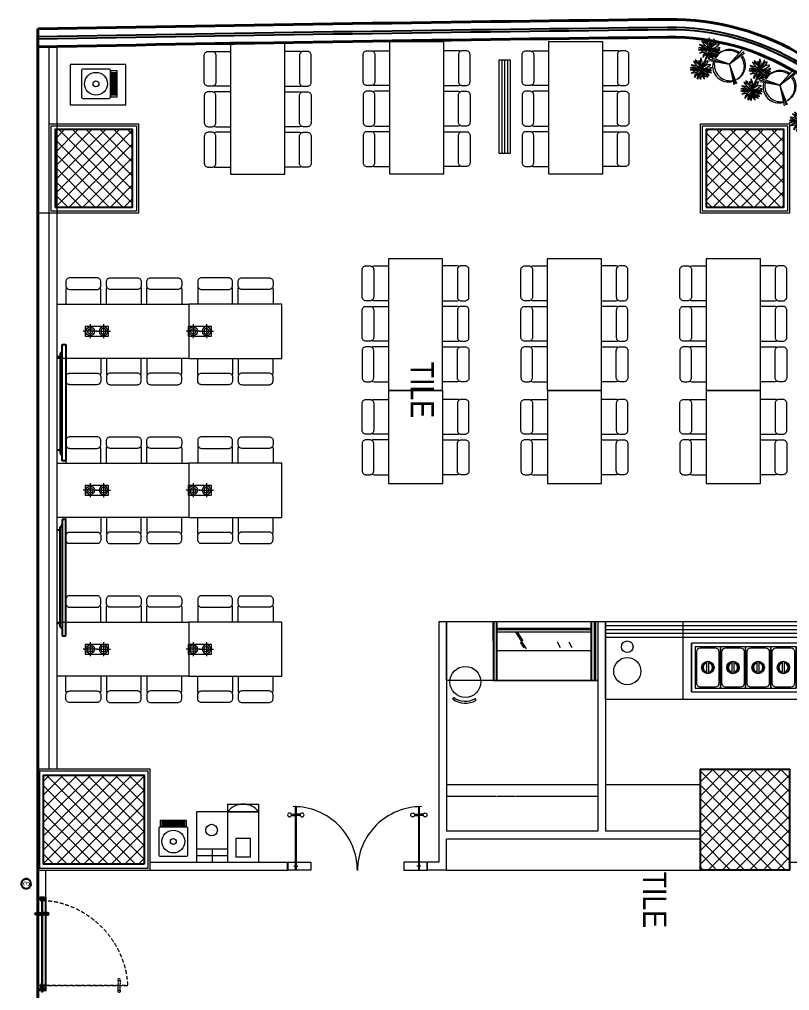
# Model space of a CAD drawing. Header units: millimetres. Extents: x 363738 to 753707, y -231656 to 1353648.
# Drawn here: x 363814 to 373750, y 1341121 to 1353648 of the extents above; entities that cross this region are included whole.
import ezdxf

# ---------------------------------------------------------------- set-up
doc = ezdxf.new("R2010")
doc.units = ezdxf.units.MM
doc.header["$LTSCALE"] = 35
doc.header["$MEASUREMENT"] = 0
doc.linetypes.add('DASHED2', pattern=[0.375, 0.25, -0.125])
doc.linetypes.add('HIDDEN', pattern=[0.375, 0.25, -0.125])
for name, color, linetype in [('2', 7, 'Continuous'), ('A-COLS', 4, 'Continuous'), ('AV', 3, 'Continuous'), ('LINE', 4, 'Continuous'), ('WIN', 1, 'Continuous')]:
    doc.layers.add(name, color=color, linetype=linetype)
for name, color, linetype, lineweight in [('A-WALL', 7, 'Continuous', 40), ('ac grill', 6, 'Continuous', 15), ('COL HATCH', 8, 'Continuous', 13), ('DIM', 221, 'Continuous', 9), ('EQUIPMENT', 142, 'Continuous', 9), ('FLOORING', 116, 'Continuous', 5), ('FURN NEW PHASE-2', 1, 'Continuous', 5), ('FURNITURE', 11, 'Continuous', 9), ('I-Case-Ovhd', 6, 'DASHED2', 15), ('I-CEIL-light', 150, 'Continuous', 0), ('I-Door', 30, 'Continuous', 15), ('I-Furn-Modl', 1, 'Continuous', 5), ('I-Misc-Patt', 181, 'Continuous', 15), ('I-Part-Gyps', 5, 'Continuous', 15), ('LIGHTS', 150, 'Continuous', 0), ('SANITARY-FIXTURE', 6, 'Continuous', 18), ('tree', 92, 'Continuous', 5), ('Z-Unas', 6, 'Continuous', 15)]:
    doc.layers.add(name, color=color, linetype=linetype, lineweight=lineweight)
doc.styles.add('Style-Arial', font='arial.ttf')
pattern_1 = [(45, (355874.95, 1326026.37), (-88.38835, 88.38835), []), (135, (355874.95, 1326026.37), (-88.38835, -88.38835), [])]

# ---------------------------------------------------------------- blocks, each defined once
blk = doc.blocks.new('TREE-24')
for p, q in [((-16.3, 54.3), (-20.4, 56.1)), ((-20.4, 56.1), (-18.4, 45)), ((-7.8, 43), (-16.3, 54.3)), ((-0.2, 43.5), (1.9, 57)), ((1.9, 57), (3, 60)), ((3, 60), (4.9, 51.4)), ((17.7, 53.1), (17.5, 57.3)), ((17.5, 57.3), (20.3, 53.1)), ((-48, 1.2), (-59.5, -4.6)), ((-58.4, 11.2), (-47.1, 8)), ((-55.4, 9.5), (-58.4, 11.2)), ((-57.9, 22.5), (-43.4, 22.8)), ((-43, 11.7), (-57.9, 22.5)), ((-51.5, 4.3), (-55.4, 9.5)), ((-46.4, -0.1), (-51.5, 4.3)), ((-47.1, 8), (-33.8, 2.8)), ((-39.8, 34.9), (-44.8, 39.5)), ((-44.8, 39.5), (-40.7, 29.2)), ((-43.4, 22.8), (-29.6, 13.4)), ((-28, 4.8), (-43, 11.7)), ((-40.7, 29.2), (-33.1, 20.6)), ((-30.8, 29.2), (-39.8, 34.9)), ((-21.8, 41.3), (-37.5, 46.4)), ((-37.5, 46.4), (-31.9, 37.6)), ((-33.8, 2.8), (-18.1, -0.6)), ((-33.1, 20.6), (-21.1, 14.2)), ((-31.9, 37.6), (-17, 26.5)), ((-18.6, 21.8), (-30.8, 29.2)), ((-29.6, 13.4), (-5.4, 1.4)), ((-8, 2.1), (-28, 4.8)), ((-12.5, 28.2), (-21.8, 41.3)), ((-21.1, 14.2), (-10.8, 8.5)), ((-5.4, 11.7), (-18.6, 21.8)), ((-18.6, -13.4), (0, 0)), ((-18.4, 45), (-10.6, 22.8)), ((-17, 26.5), (-9.2, 19.3)), ((0, 0), (-14.9, -16.9)), ((-14.2, -32.9), (0, 0)), ((0, 0), (-13.8, -2.1)), ((-10.8, 8.5), (0, 0)), ((-10.6, 22.8), (0, 0)), ((0, 0), (-8, 2.1)), ((-6, 26), (-7.8, 43)), ((-1.4, 15.9), (-6, 26)), ((0, 0), (-5, -17.4)), ((-2, 10.2), (0.3, 31.2)), ((0, 0), (-2, 10.2)), ((0.3, 31.2), (-0.2, 43.5)), ((0, 0), (1.6, 8)), ((20, 6.8), (0, 0)), ((6.7, 6.5), (0, 0)), ((0, 0), (29.2, 6.5)), ((18.2, 0.6), (0, 0)), ((0.7, -16.9), (0, 0)), ((0, 0), (10.4, -21.3)), ((9.7, -8), (0, 0)), ((31.8, -9.5), (0, 0)), ((1.6, 8), (7.6, 22.1)), ((5.3, 24), (2.8, 10.8)), ((10.1, 32.2), (4.1, 17.7)), ((4.9, 51.4), (5.8, 37.3)), ((5.8, 37.3), (5.3, 24)), ((5.7, 36.1), (13.8, 46)), ((12.4, 10.5), (6.7, 6.5)), ((7.6, 22.1), (20.7, 27.5)), ((9.2, 22.8), (21.6, 37.6)), ((18.9, 46.4), (10.1, 32.2)), ((19.6, 18.4), (12.4, 10.5)), ((13.8, 46), (17.7, 53.1)), ((16.6, 15.1), (27.9, 21.1)), ((32.4, 0.4), (18.2, 0.6)), ((20.3, 53.1), (18.9, 46.4)), ((21.6, 37.6), (18.9, 26.5)), ((23.2, 23), (19.6, 18.4)), ((26.9, 9.2), (20, 6.8)), ((20.7, 27.5), (30.8, 38.8)), ((32.7, 33.4), (23.2, 23)), ((34.7, 11.9), (26.9, 9.2)), ((27.9, 21.1), (41.9, 23.5)), ((29.2, 6.5), (39.3, 10.2)), ((30.8, 38.8), (35.4, 48.7)), ((43.7, 0.1), (32.4, 0.4)), ((35.4, 48.7), (32.7, 33.4)), ((46, 18.4), (34.7, 11.9)), ((38.9, 0.2), (53.4, -4.8)), ((39.3, 10.2), (47.4, 9.7)), ((41.9, 23.5), (54.3, 25)), ((53.6, 4.3), (43.7, 0.1)), ((54.3, 25), (46, 18.4)), ((47.4, 9.7), (56.8, 8.3)), ((59.8, 6.8), (53.6, 4.3)), ((56.8, 8.3), (59.8, 6.8)), ((-59.5, -4.6), (-36.8, -10)), ((-43, -16.4), (-55.4, -22.6)), ((-55.4, -22.6), (-49, -24.5)), ((-49, -24.5), (-34, -22.8)), ((-23.9, -3.3), (-46.4, -0.1)), ((-34.7, -8.8), (-43, -16.4)), ((-35.9, -33.4), (-39.5, -44.5)), ((-39.5, -44.5), (-31.9, -42.3)), ((-30.8, -25), (-35.9, -33.4)), ((-26.9, -4.1), (-34.7, -8.8)), ((-34, -22.8), (-18.6, -13.4)), ((-31.9, -42.3), (-24.1, -34.4)), ((-23.1, -16.2), (-30.8, -25)), ((-13.8, -2.1), (-26.9, -4.1)), ((-23.7, -32.2), (-26, -54.1)), ((-26, -54.1), (-20.9, -47.4)), ((-14.9, -16.9), (-23.7, -32.2)), ((-20.9, -47.4), (-14.2, -32.9)), ((-18.1, -0.6), (-9.8, -1.6)), ((-5, -17.4), (-6.6, -34.4)), ((-6.6, -34.4), (-3.9, -45.7)), ((-3.9, -45.7), (1.6, -60)), ((4.2, -29), (0.7, -16.9)), ((1.6, -60), (4.6, -44)), ((4.6, -44), (4.2, -29)), ((4.6, -37.1), (11.5, -46.9)), ((19.3, -14.2), (9.7, -8)), ((12.7, -31.7), (9.9, -20.8)), ((10.4, -21.3), (21.2, -30.4)), ((11.5, -46.9), (12.4, -31.7)), ((40.3, -7.3), (12.1, -3.6)), ((12.4, -31.7), (24.4, -46)), ((12.8, -10), (30.6, -16.1)), ((29, -23.8), (19.3, -14.2)), ((21.2, -30.4), (30.8, -35.6)), ((29, -43.7), (23.9, -31.9)), ((24.4, -46), (32, -49.9)), ((38.2, -35.1), (29, -23.8)), ((32, -49.9), (29, -43.7)), ((30.6, -16.1), (42.1, -20.1)), ((30.8, -35.6), (42.3, -41.5)), ((44.4, -15.9), (31.8, -9.5)), ((42.3, -41.5), (38.2, -35.1)), ((52.7, -9), (40.3, -7.3)), ((42.1, -20.1), (55.2, -22.6)), ((55.2, -22.6), (44.4, -15.9)), ((59.8, -3.1), (52.7, -9)), ((53.4, -4.8), (59.8, -3.1))]:
    blk.add_line(p, q)
blk = doc.blocks.new('TREE-20')
for p, q in [((-17.4, 77.1), (0.2, -1)), ((-11.6, 76.5), (0.2, -1.4)), ((0.2, -1), (-4.9, 76.9)), ((0.2, -1), (-67.3, -48)), ((-63.3, -53.9), (-0.2, -2.3)), ((-59.3, -58), (0.2, -1)), ((-0.2, -1.4), (67.8, -34)), ((0.7, -1), (63.3, -39)), ((70.6, -25.1), (0.7, -1))]:
    blk.add_line(p, q)
for centre, radius, start, end in [((-8.6, -0.6), 61.7, 98.3934, 219.1798), ((-2.1, -4.8), 61.4, 103.3596, 210.5357), ((-10.8, -2.3), 63.8, 346.8452, 80.3119), ((-3.5, -4.3), 61.9, 346.6212, 86.8408), ((-8, -2.2), 60.4, 233.0435, 329.4406), ((-3.3, -4.3), 61.5, 229.263, 328.8764)]:
    blk.add_arc(centre, radius, start, end)
blk = doc.blocks.new('A$C736D3402')
at = {"layer": 'FURN NEW PHASE-2', "lineweight": -2, "elevation": -3}
for points in [[(542, 1279), (542, 1329, 0.414214), (492, 1379), (142, 1379, 0.414214), (92, 1329), (92, 1279, 0.414214), (142, 1229), (492, 1229, 0.414214)], [(1064, 1279), (1064, 1329, 0.414214), (1014, 1379), (664, 1379, 0.414214), (614, 1329), (614, 1279, 0.414214), (664, 1229), (1014, 1229, 0.414214)], [(1136, 1279), (1136, 1329, -0.414214), (1186, 1379), (1536, 1379, -0.414214), (1586, 1329), (1586, 1279, -0.414214), (1536, 1229), (1186, 1229, -0.414214)], [(542, 100), (542, 50, -0.414214), (492, 0), (142, 0, -0.414214), (92, 50), (92, 100, -0.414214), (142, 150), (492, 150, -0.414214)], [(1064, 100), (1064, 50, -0.414214), (1014, 0), (664, 0, -0.414214), (614, 50), (614, 100, -0.414214), (664, 150), (1014, 150, -0.414214)], [(1136, 100), (1136, 50, 0.414214), (1186, 0), (1536, 0, 0.414214), (1586, 50), (1586, 100, 0.414214), (1536, 150), (1186, 150, 0.414214)]]:
    blk.add_lwpolyline(points, format="xyb", close=True, dxfattribs=at)
for points in [[(99, 1254, 0.131652), (92, 1229), (92, 1040)], [(542, 1040), (542, 1229, 0.131652), (535, 1254)], [(621, 1254, 0.131652), (614, 1229), (614, 1040)], [(1064, 1040), (1064, 1229, 0.131652), (1057, 1254)], [(1136, 1040), (1136, 1229, -0.131652), (1143, 1254)], [(1579, 1254, -0.131652), (1586, 1229), (1586, 1040)], [(99, 125, -0.131652), (92, 150), (92, 340)], [(542, 340), (542, 150, -0.131652), (535, 125)], [(621, 125, -0.131652), (614, 150), (614, 340)], [(1064, 340), (1064, 150, -0.131652), (1057, 125)], [(1136, 340), (1136, 150, 0.131652), (1143, 125)], [(1579, 125, 0.131652), (1586, 150), (1586, 340)]]:
    blk.add_lwpolyline(points, format="xyb", dxfattribs=at)
blk.add_lwpolyline([(0, 340), (0, 1040), (1700, 1040), (1700, 340)], close=True, dxfattribs=at)
blk = doc.blocks.new('rchair')
for p, q in [((-151, -230), (-137, -209)), ((151, -230), (137, -209))]:
    blk.add_line(p, q)
blk.add_circle((0, 0), 200)
for radius in [275, 250]:
    blk.add_arc((0, 0), radius, 236.7098, 303.2902)
blk = doc.blocks.new('WATERCOOLER')
at = {"layer": 'FURNITURE'}
for p, q in [((470, 180), (470, -180)), ((480, 180), (480, -180)), ((490, 180), (490, -180)), ((500, 180), (500, -180)), ((510, 180), (510, -180)), ((520, 180), (520, -180)), ((530, 180), (530, -180))]:
    blk.add_line(p, q, dxfattribs=at)
blk.add_lwpolyline([(25, -225), (425, -225, 0.414214), (450, -200), (450, 200, 0.414214), (425, 225), (25, 225, 0.414214), (0, 200), (0, -200, 0.414214)], format="xyb", close=True, dxfattribs=at)
blk.add_lwpolyline([(450, -200), (550, -200), (550, 200), (450, 200)], close=True, dxfattribs=at)
for radius in [175, 45]:
    blk.add_circle((225, 0), radius, dxfattribs=at)
blk = doc.blocks.new('TV')
at = {"layer": 'AV', "extrusion": (-1e-16, 6.11991e-06, 1)}
for p, q in [((760, 75, 0), (-740, 75, 0)), ((-740, 75, 0), (-740, 25, 0)), ((-740, 25, 0), (760, 25, 0)), ((-642, 0, 0), (-677, 25, 0)), ((642, 0, 0), (-642, 0, 0)), ((602, 0, 0), (602, -40, 0)), ((670, 25, 0), (642, 0, 0)), ((760, 25, 0), (760, 75, 0)), ((-602, 0, 0), (-602, -40, 0))]:
    blk.add_line(p, q, dxfattribs=at)
blk = doc.blocks.new('A$C71FE6346')
at = {"lineweight": -2, "elevation": 0}
for points in [[(564, 1329), (564, 1379, 0.414214), (514, 1429), (164, 1429, 0.414214), (114, 1379), (114, 1329, 0.414214), (164, 1279), (514, 1279, 0.414214)], [(636, 1329), (636, 1379, -0.414214), (686, 1429), (1036, 1429, -0.414214), (1086, 1379), (1086, 1329, -0.414214), (1036, 1279), (686, 1279, -0.414214)], [(564, 150), (564, 100, -0.414214), (514, 50), (164, 50, -0.414214), (114, 100), (114, 150, -0.414214), (164, 200), (514, 200, -0.414214)], [(636, 150), (636, 100, 0.414214), (686, 50), (1036, 50, 0.414214), (1086, 100), (1086, 150, 0.414214), (1036, 200), (686, 200, 0.414214)]]:
    blk.add_lwpolyline(points, format="xyb", close=True, dxfattribs=at)
for points in [[(121, 1304, 0.131652), (114, 1279), (114, 1090)], [(564, 1090), (564, 1279, 0.131652), (557, 1304)], [(636, 1090), (636, 1279, -0.131652), (643, 1304)], [(1079, 1304, -0.131652), (1086, 1279), (1086, 1090)], [(121, 175, -0.131652), (114, 200), (114, 390)], [(564, 390), (564, 200, -0.131652), (557, 175)], [(636, 390), (636, 200, 0.131652), (643, 175)], [(1079, 175, 0.131652), (1086, 200), (1086, 390)]]:
    blk.add_lwpolyline(points, format="xyb", dxfattribs=at)
blk.add_lwpolyline([(1200, 390), (1200, 1090), (0, 1090), (0, 390)], close=True, dxfattribs=at)
blk = doc.blocks.new('A$C67B60F1D')
at = {"layer": 'EQUIPMENT'}
for p, q in [((0, 3712, 19), (0, -400, -5)), ((1000, 3712, 31), (0, 3712, -5)), ((50, 3712, 19), (50, -400, -5)), ((100, 3712, 19), (100, -400, -5)), ((150, 3712, 19), (150, -400, -5)), ((200, 3712, 19), (200, -400, -5)), ((1000, 3712, 31), (1000, -400, 31)), ((1000, 3112, 31), (0, 3112, 31)), ((320, 3004, 31), (320, 2679, 31)), ((850, 3004, 31), (320, 3004, 31)), ((335, 2939, 31), (335, 2744, 31)), ((785, 2989, 31), (385, 2989, 31)), ((835, 2744, 31), (835, 2939, 31)), ((850, 2679, 31), (850, 3004, 31)), ((659, 2854, 31), (511, 2854, 31)), ((659, 2854, 31), (511, 2854, 31)), ((659, 2829, 31), (511, 2829, 31)), ((850, 2679, 31), (320, 2679, 31)), ((320, 2679, 31), (850, 2679, 31)), ((385, 2694, 31), (785, 2694, 31)), ((320, 2579, 31), (320, 2254, 31)), ((850, 2579, 31), (320, 2579, 31)), ((335, 2514, 31), (335, 2319, 31)), ((785, 2564, 31), (385, 2564, 31)), ((835, 2319, 31), (835, 2514, 31)), ((850, 2254, 31), (850, 2579, 31)), ((659, 2429, 31), (511, 2429, 31)), ((659, 2429, 31), (511, 2429, 31)), ((659, 2404, 31), (511, 2404, 31)), ((385, 2269, 31), (785, 2269, 31)), ((850, 2254, 31), (320, 2254, 31)), ((320, 2254, 31), (850, 2254, 31)), ((322, 2058, 31), (322, 1733, 31)), ((852, 2058, 31), (322, 2058, 31)), ((322, 2058, 31), (322, 2058, 31)), ((322, 2058, 31), (852, 2058, 31)), ((787, 2043, 31), (387, 2043, 31)), ((852, 1733, 31), (852, 2058, 31)), ((852, 2058, 31), (852, 2058, 31)), ((337, 1993, 31), (337, 1798, 31)), ((661, 1908, 31), (513, 1908, 31)), ((661, 1883, 31), (513, 1883, 31)), ((837, 1798, 31), (837, 1993, 31)), ((322, 1733, 31), (322, 1408, 31)), ((852, 1733, 31), (322, 1733, 31)), ((322, 1733, 31), (852, 1733, 31)), ((337, 1668, 31), (337, 1473, 31)), ((387, 1748, 31), (787, 1748, 31)), ((787, 1718, 31), (387, 1718, 31)), ((837, 1473, 31), (837, 1668, 31)), ((852, 1408, 31), (852, 1733, 31)), ((661, 1583, 31), (513, 1583, 31)), ((661, 1583, 31), (513, 1583, 31)), ((661, 1558, 31), (513, 1558, 31)), ((322, 1408, 31), (322, 1083, 31)), ((852, 1408, 31), (322, 1408, 31)), ((322, 1408, 31), (852, 1408, 31)), ((387, 1423, 31), (787, 1423, 31)), ((787, 1393, 31), (387, 1393, 31)), ((852, 1083, 31), (852, 1408, 31)), ((337, 1343, 31), (337, 1148, 31)), ((661, 1258, 31), (513, 1258, 31)), ((837, 1148, 31), (837, 1343, 31)), ((661, 1233, 31), (513, 1233, 31)), ((322, 1083, 31), (852, 1083, 31)), ((322, 1083, 31), (322, 758, 31)), ((852, 1083, 31), (322, 1083, 31)), ((337, 1018, 31), (337, 823, 31)), ((387, 1098, 31), (787, 1098, 31)), ((787, 1068, 31), (387, 1068, 31)), ((837, 823, 31), (837, 1018, 31)), ((852, 758, 31), (852, 1083, 31)), ((661, 933, 31), (513, 933, 31)), ((661, 908, 31), (513, 908, 31)), ((322, 758, 31), (852, 758, 31)), ((387, 773, 31), (787, 773, 31)), ((1000, 600, 31), (0, 600, 31)), ((1000, -400, 31), (0, -400, -5))]:
    blk.add_line(p, q, dxfattribs=at)
at = {"layer": 'EQUIPMENT', "color": 150, "linetype": 'Continuous'}
for p, q in [((270, 3054, 31), (270, 2629, 31)), ((900, 3054, 31), (270, 3054, 31)), ((900, 2204, 31), (900, 3054, 31)), ((850, 3004, 31), (320, 3004, 31)), ((320, 3004, 31), (320, 2679, 31)), ((850, 2679, 31), (850, 3004, 31)), ((320, 2679, 31), (850, 2679, 31)), ((270, 2629, 31), (900, 2629, 31)), ((900, 2629, 31), (270, 2629, 31)), ((270, 2629, 31), (270, 2204, 31)), ((850, 2579, 31), (320, 2579, 31)), ((320, 2579, 31), (320, 2254, 31)), ((850, 2254, 31), (850, 2579, 31)), ((270, 2204, 31), (900, 2204, 31)), ((320, 2254, 31), (850, 2254, 31)), ((902, 2117, 31), (272, 2117, 31)), ((272, 2117, 31), (272, 708, 31)), ((902, 708, 31), (902, 2117, 31)), ((902, 708, 31), (272, 708, 31)), ((272, 708, 31), (902, 708, 31))]:
    blk.add_line(p, q, dxfattribs=at)
at = {"layer": 'EQUIPMENT'}
for centre in [(585, 2841, 31), (585, 2841, 31), (585, 2416, 31), (585, 2416, 31), (587, 1895, 31), (587, 1570, 31), (587, 1570, 31), (587, 1245, 31), (587, 920, 31)]:
    blk.add_circle(centre, 80, dxfattribs=at)
at = {"layer": 'EQUIPMENT', "color": 150, "linetype": 'Continuous'}
for centre, radius in [((634, -119, 30), 175), ((320, -119, 30), 75)]:
    blk.add_circle(centre, radius, dxfattribs=at)
at = {"layer": 'EQUIPMENT'}
for centre, radius, start, end in [((385, 2939, 31), 50, 90, 180), ((585, 2841, 31), 70, 10.2866, 169.7134), ((585, 2841, 31), 70, 10.2866, 169.7134), ((585, 2841, 31), 60, 12.0247, 167.9753), ((585, 2841, 31), 60, 12.0247, 167.9753), ((785, 2939, 31), 50, 0, 90), ((585, 2841, 31), 70, 190.2866, 349.7134), ((585, 2841, 31), 60, 192.0247, 347.9753), ((585, 2841, 31), 75, 350.4059, 9.5941), ((385, 2744, 31), 50, 180, 270), ((785, 2744, 31), 50, 270, 0), ((385, 2514, 31), 50, 90, 180), ((785, 2514, 31), 50, 0, 90), ((585, 2416, 31), 70, 10.2866, 169.7134), ((585, 2416, 31), 70, 10.2866, 169.7134), ((585, 2416, 31), 70, 190.2866, 349.7134), ((585, 2416, 31), 60, 12.0247, 167.9753), ((585, 2416, 31), 60, 12.0247, 167.9753), ((585, 2416, 31), 60, 192.0247, 347.9753), ((585, 2416, 31), 75, 350.4059, 9.5941), ((385, 2319, 31), 50, 180, 270), ((785, 2319, 31), 50, 270, 0), ((387, 1993, 31), 50, 90, 180), ((787, 1993, 31), 50, 0, 90), ((587, 1895, 31), 70, 10.2866, 169.7134), ((587, 1895, 31), 70, 190.2866, 349.7134), ((587, 1895, 31), 60, 12.0247, 167.9753), ((587, 1895, 31), 60, 192.0247, 347.9753), ((587, 1895, 31), 75, 350.4059, 9.5941), ((387, 1798, 31), 50, 180, 270), ((787, 1798, 31), 50, 270, 0), ((387, 1668, 31), 50, 90, 180), ((587, 1570, 31), 70, 10.2866, 169.7134), ((587, 1570, 31), 70, 10.2866, 169.7134), ((587, 1570, 31), 60, 12.0247, 167.9753), ((587, 1570, 31), 60, 12.0247, 167.9753), ((787, 1668, 31), 50, 0, 90), ((587, 1570, 31), 75, 170.4059, 189.5941), ((587, 1570, 31), 70, 190.2866, 349.7134), ((587, 1570, 31), 60, 192.0247, 347.9753), ((587, 1570, 31), 75, 350.4059, 9.5941), ((387, 1473, 31), 50, 180, 270), ((387, 1343, 31), 50, 90, 180), ((787, 1473, 31), 50, 270, 0), ((787, 1343, 31), 50, 0, 90), ((587, 1245, 31), 75, 170.4059, 189.5941), ((587, 1245, 31), 70, 10.2866, 169.7134), ((587, 1245, 31), 60, 12.0247, 167.9753), ((587, 1245, 31), 75, 350.4059, 9.5941), ((387, 1148, 31), 50, 180, 270), ((587, 1245, 31), 70, 190.2866, 349.7134), ((587, 1245, 31), 60, 192.0247, 347.9753), ((787, 1148, 31), 50, 270, 0), ((387, 1018, 31), 50, 90, 180), ((787, 1018, 31), 50, 0, 90), ((587, 920, 31), 75, 170.4059, 189.5941), ((587, 920, 31), 70, 10.2866, 169.7134), ((587, 920, 31), 70, 190.2866, 349.7134), ((587, 920, 31), 60, 12.0247, 167.9753), ((587, 920, 31), 60, 192.0247, 347.9753), ((587, 920, 31), 75, 350.4059, 9.5941), ((387, 823, 31), 50, 180, 270), ((787, 823, 31), 50, 270, 0)]:
    blk.add_arc(centre, radius, start, end, dxfattribs=at)
blk = doc.blocks.new('D-14')
at = {"extrusion": (1.86597e-05, 0.000764851, 1)}
for p, q in [((24733, 52125, -2), (24733, 52943, -2)), ((24745, 52943, -2), (24745, 52125, -2)), ((24633, 52225, -2), (24933, 52225, -2)), ((24633, 52125, -2), (24633, 52225, -2)), ((24933, 52125, -2), (24633, 52125, -2)), ((24714, 52175, -2), (24765, 52175, -2)), ((24745, 52125, -2), (24733, 52125, -2)), ((24739, 52150, -2), (24739, 52201, -2)), ((24933, 52225, -2), (24933, 52125, -2))]:
    blk.add_line(p, q, dxfattribs=at)
for p, q in [((24745, 52943, -2), (24733, 52943, -2)), ((26321, 52943, -2), (26333, 52943, -2))]:
    blk.add_line(p, q)
at = {"extrusion": (-1.86597e-05, 0.000764851, 1)}
for p, q in [((26321, 52943, -2), (26321, 52125, -2)), ((26333, 52125, -2), (26333, 52943, -2)), ((26134, 52225, -2), (26134, 52125, -2)), ((26433, 52225, -2), (26134, 52225, -2)), ((26134, 52125, -2), (26433, 52125, -2)), ((26353, 52175, -2), (26302, 52175, -2)), ((26321, 52125, -2), (26333, 52125, -2)), ((26327, 52150, -2), (26327, 52201, -2)), ((26433, 52125, -2), (26433, 52225, -2))]:
    blk.add_line(p, q, dxfattribs=at)
at = {"ltscale": 50, "extrusion": (1.86597e-05, 0.000764851, 1)}
for p, q in [((24682, 52846, -2), (24733, 52846, -2)), ((24682, 52827, -2), (24733, 52827, -2)), ((24797, 52846, -2), (24745, 52846, -2)), ((24797, 52827, -2), (24745, 52827, -2)), ((24633, 52159, -2), (24633, 52135, -2))]:
    blk.add_line(p, q, dxfattribs=at)
at = {"ltscale": 50, "extrusion": (-1.86597e-05, 0.000764851, 1)}
for p, q in [((26270, 52846, -2), (26321, 52846, -2)), ((26270, 52827, -2), (26321, 52827, -2)), ((26385, 52846, -2), (26333, 52846, -2)), ((26385, 52827, -2), (26333, 52827, -2)), ((26433, 52159, -2), (26433, 52135, -2))]:
    blk.add_line(p, q, dxfattribs=at)
for centre, start, end in [((24710, 52120, -2), 0, 90.3775), ((26357, 52120, -2), 89.6225, 180)]:
    blk.add_arc(centre, 823, start, end)
at = {"ltscale": 50, "extrusion": (-1.86597e-05, -0.000764851, -1)}
for centre in [(24658, 52836, -2), (24820, 52836, -2)]:
    blk.add_ellipse(centre, major_axis=(25, 0, 0), ratio=1, start_param=-1.570793, end_param=4.712392, dxfattribs=at)
at = {"ltscale": 50, "extrusion": (-1.86597e-05, 0.000764851, 1)}
for centre in [(26246, 52836, -2), (26408, 52836, -2)]:
    blk.add_ellipse(centre, major_axis=(-25, 0, 0), ratio=1, start_param=-1.570793, end_param=4.712392, dxfattribs=at)
blk = doc.blocks.new('DFSDFB')
at = {"color": 3, "elevation": -240}
for points in [[(-372040, -46680), (-372040, -46733)], [(-372020, -46680), (-372020, -46733)]]:
    blk.add_lwpolyline(points, dxfattribs=at)
at = {"color": 3}
blk.add_circle((-372030, -46673, -240), 12.5, dxfattribs=at)
blk = doc.blocks.new('FGBFGB')
at = {"layer": 'DIM'}
blk.add_hatch(color=256, dxfattribs=at).paths.add_polyline_path([(-372035, -46743), (-372025, -46743), (-372025, -46733), (-372035, -46733)])
at = {"color": 3, "elevation": -240}
for points in [[(-372035, -46733), (-372035, -46743)], [(-372025, -46733), (-372025, -46743)]]:
    blk.add_lwpolyline(points, dxfattribs=at)
at = {"layer": 'LINE', "color": 4}
blk.add_blockref('DFSDFB', (0, 0), dxfattribs=at)
at = {"layer": 'LINE', "color": 4, "xscale": -1, "rotation": 180}
blk.add_blockref('DFSDFB', (0, -93476), dxfattribs=at)
blk = doc.blocks.new('A$C13574F4D')
at = {"layer": '2', "color": 6, "linetype": 'Continuous'}
for p, q in [((2, 5), (0, 5)), ((0, 5), (0, 0)), ((1, 1), (1, 4)), ((1, 4), (2, 3)), ((22, 1), (1, 1)), ((3, 6), (2, 5)), ((2, 3), (4, 6)), ((3, 7), (3, 7)), ((3, 7), (3, 6)), ((4, 7), (4, 8)), ((4, 7), (4, 7)), ((22, 1), (44, 1)), ((41, 7), (41, 8)), ((41, 7), (41, 7)), ((43, 3), (41, 6)), ((42, 7), (42, 7)), ((42, 7), (42, 6)), ((42, 6), (43, 5)), ((43, 5), (45, 5)), ((44, 4), (43, 3)), ((44, 1), (44, 4)), ((45, 5), (45, 0)), ((0, 0), (45, 0))]:
    blk.add_line(p, q, dxfattribs=at)
for centre, radius, start, end in [((3, 7), 0.5, 29.9989, 210.0003), ((3, 6), 1, 315.001, 29.9996), ((42, 7), 0.5, 330.0011, 149.9997), ((42, 6), 1, 149.9997, 225)]:
    blk.add_arc(centre, radius, start, end, dxfattribs=at)
blk = doc.blocks.new('dhshfh')
at = {"color": 7, "linetype": 'Continuous'}
for p, q in [((0, -6, 0), (2, -5, 0)), ((0, -6, 0), (2, -7, 0)), ((41, -5, 0), (2, -5, 0)), ((41, -7, 0), (2, -7, 0)), ((5, -7, 0), (4, -5, 0)), ((6, -7, 0), (5, -5, 0)), ((6, -7, 0), (5, -5, 0)), ((7, -7, 0), (6, -5, 0)), ((8, -7, 0), (7, -5, 0)), ((9, -7, 0), (8, -5, 0)), ((10, -7, 0), (9, -5, 0)), ((11, -7, 0), (10, -5, 0)), ((12, -7, 0), (11, -5, 0)), ((13, -7, 0), (12, -5, 0)), ((14, -7, 0), (13, -5, 0)), ((15, -7, 0), (14, -5, 0)), ((16, -7, 0), (15, -5, 0)), ((17, -7, 0), (16, -5, 0)), ((17, -7, 0), (16, -5, 0)), ((18, -7, 0), (17, -5, 0)), ((19, -7, 0), (18, -5, 0)), ((20, -7, 0), (19, -5, 0)), ((21, -7, 0), (20, -5, 0)), ((22, -7, 0), (21, -5, 0)), ((23, -7, 0), (22, -5, 0)), ((24, -7, 0), (23, -5, 0)), ((25, -7, 0), (24, -5, 0)), ((26, -7, 0), (25, -5, 0)), ((27, -7, 0), (26, -5, 0)), ((28, -7, 0), (27, -5, 0)), ((29, -7, 0), (28, -5, 0)), ((30, -7, 0), (29, -5, 0)), ((31, -7, 0), (30, -5, 0)), ((32, -7, 0), (31, -5, 0)), ((33, -7, 0), (32, -5, 0)), ((34, -7, 0), (33, -5, 0)), ((35, -7, 0), (34, -5, 0)), ((36, -7, 0), (35, -5, 0)), ((37, -7, 0), (36, -5, 0)), ((38, -7, 0), (37, -5, 0)), ((39, -7, 0), (38, -5, 0)), ((40, -7, 0), (39, -5, 0)), ((41, -5, 0), (41, -3, 0)), ((42, -3, 0), (41, -3, 0)), ((41, -9, 0), (41, -7, 0)), ((42, -9, 0), (41, -9, 0)), ((43, -8, 0), (43, -4, 0))]:
    blk.add_line(p, q, dxfattribs=at)
for centre, start, end in [((42, -4, 0), 0, 90), ((42, -8, 0), 270, 0)]:
    blk.add_arc(centre, 1, start, end, dxfattribs=at)
blk = doc.blocks.new('A$C4B1B412E')
at = {"layer": 'LINE'}
h = blk.add_hatch(dxfattribs=at)
h.set_pattern_fill('ANSI31', color=25, scale=0.2, angle=-90, style=0)
h.set_pattern_definition([(225, (19616.511, 13176.13184), (-0.449012806, 0.449012806), [])])
h.paths.add_polyline_path([(-437, 327), (-437, 342), (-437, 347), (-449, 347), (-449, 327)])
h = blk.add_hatch(dxfattribs=at)
h.set_pattern_fill('ANSI31', color=25, scale=0.2, angle=-90, style=0)
h.set_pattern_definition([(135, (19616.511, -13530.6771), (-0.449012806, -0.449012806), [])])
h.paths.add_polyline_path([(-437, -681), (-437, -697), (-437, -702), (-449, -702), (-449, -681)])
at = {"color": 8, "linetype": 'HIDDEN', "ltscale": 5}
for p, q in [((-1409, 296, 0), (-424, 296, 0)), ((-424, 286, 0), (-1409, 286, 0)), ((-424, 299, 0), (-471, 299, 0)), ((-471, 299, 0), (-471, 296, 0)), ((-471, 296, 0), (-424, 296, 0)), ((-471, 283, 0), (-471, 286, 0)), ((-471, 286, 0), (-424, 286, 0)), ((-424, 283, 0), (-471, 283, 0)), ((-424, 299, 0), (-424, 283, 0))]:
    blk.add_line(p, q, dxfattribs=at)
at = {"color": 8, "linetype": 'HIDDEN'}
for p, q in [((-1319, 296, 0), (-1319, 286, 0)), ((-1309, 296, 0), (-1309, 286, 0))]:
    blk.add_line(p, q, dxfattribs=at)
at = {"color": 5, "ltscale": 5}
for p, q in [((-452, 311, 0), (-452, 263, 0)), ((-452, 311, 0), (-437, 311, 0)), ((-452, 263, 0), (-449, 263, 0)), ((-449, -671, 0), (-449, 311, 0)), ((-449, 263, 0), (-449, 311, 0)), ((-440, 311, 0), (-440, -671, 0)), ((-440, 263, 0), (-440, 311, 0)), ((-437, 263, 0), (-440, 263, 0)), ((-437, 311, 0), (-437, 263, 0))]:
    blk.add_line(p, q, dxfattribs=at)
at = {"color": 8, "linetype": 'HIDDEN', "elevation": 0}
for points in [[(-1324, 348), (-1324, 296)], [(-1304, 348), (-1304, 296)], [(-1324, 233), (-1324, 286)], [(-1304, 233), (-1304, 286)]]:
    blk.add_lwpolyline(points, dxfattribs=at)
at = {"color": 8, "linetype": 'HIDDEN', "ltscale": 5, "elevation": 0}
blk.add_lwpolyline([(-1409, 296), (-1409, 286)], dxfattribs=at)
at = {"color": 5, "ltscale": 5, "elevation": 0}
blk.add_lwpolyline([(-449, -671), (-440, -671)], dxfattribs=at)
at = {"color": 8, "linetype": 'HIDDEN'}
for centre in [(-1314, 356, 0), (-1314, 225, 0)]:
    blk.add_circle(centre, 12.5, dxfattribs=at)
at = {"color": 252, "linetype": 'HIDDEN', "ltscale": 5, "extrusion": (-3.33482e-11, -6.26733e-09, -1)}
blk.add_ellipse((-510, 227, 0), major_axis=(-668, 668, 0), ratio=0.900623, start_param=3.910619, end_param=5.509863, dxfattribs=at)
at = {"color": 5, "ltscale": 5, "extrusion": (-3.33482e-11, -6.26733e-09, -1)}
blk.add_ellipse((-444, 290, 0), major_axis=(2.8, 2.8, 0), ratio=1, start_param=3.141593, end_param=9.424778, dxfattribs=at)
at = {"color": 8, "linetype": 'HIDDEN', "ltscale": 5, "extrusion": (-6.26733e-09, 3.33482e-11, -1)}
blk.add_ellipse((-444, 290, 0), major_axis=(2.8, -2.8, 0), ratio=1, start_param=3.141593, end_param=9.424778, dxfattribs=at)
at = {"layer": '2', "color": 6, "linetype": 'Continuous'}
for p, q in [((-467, 348, 0), (-454, 348, 0)), ((-467, 330, 0), (-467, 348, 0)), ((-465, 330, 0), (-467, 330, 0)), ((-465, 329, 0), (-467, 329, 0)), ((-467, 329, 0), (-467, 326, 0)), ((-466, 332, 0), (-466, 346, 0)), ((-463, 329, 0), (-466, 332, 0)), ((-465, 347, 0), (-461, 347, 0)), ((-464, 328, 0), (-465, 330, 0)), ((-464, 329, 0), (-465, 329, 0)), ((-460, 347, 0), (-457, 347, 0)), ((-457, 345, 0), (-457, 346, 0)), ((-455, 327, 0), (-457, 345, 0)), ((-455, 342, 0), (-454, 328, 0)), ((-454, 348, 0), (-454, 345, 0)), ((-454, 345, 0), (-453, 345, 0)), ((-453, 343, 0), (-454, 343, 0)), ((-451, 329, 0), (-454, 329, 0)), ((-453, 345, 0), (-452, 343, 0)), ((-451, 328, 0), (-451, 329, 0)), ((-437, 343, 0), (-436, 345, 0)), ((-436, 345, 0), (-435, 345, 0)), ((-434, 343, 0), (-436, 343, 0)), ((-435, 345, 0), (-435, 348, 0)), ((-435, 348, 0), (-422, 348, 0)), ((-433, 344, 0), (-433, 345, 0)), ((-432, 346, 0), (-424, 346, 0)), ((-423, 345, 0), (-423, 327, 0)), ((-422, 348, 0), (-422, 322, 0)), ((-467, 325, 0), (-467, 326, 0)), ((-467, 322, 0), (-467, 325, 0)), ((-465, 322, 0), (-467, 322, 0)), ((-465, 327, 0), (-464, 328, 0)), ((-465, 324, 0), (-464, 323, 0)), ((-464, 322, 0), (-465, 322, 0)), ((-464, 327, 0), (-464, 328, 0)), ((-452, 326, 0), (-464, 326, 0)), ((-452, 325, 0), (-464, 325, 0)), ((-463, 327, 0), (-462, 328, 0)), ((-453, 326, 0), (-455, 326, 0)), ((-454, 328, 0), (-452, 328, 0)), ((-454, 328, 0), (-453, 328, 0)), ((-454, 323, 0), (-452, 323, 0)), ((-451, 322, 0), (-454, 322, 0)), ((-452, 328, 0), (-452, 326, 0)), ((-452, 323, 0), (-452, 325, 0)), ((-451, 326, 0), (-451, 328, 0)), ((-445, 326, 0), (-451, 326, 0)), ((-451, 325, 0), (-451, 322, 0)), ((-438, 325, 0), (-451, 325, 0)), ((-444, 326, 0), (-445, 326, 0)), ((-444, 326, 0), (-444, 326, 0)), ((-424, 326, 0), (-444, 326, 0)), ((-438, 322, 0), (-438, 325, 0)), ((-435, 322, 0), (-438, 322, 0)), ((-425, 325, 0), (-437, 325, 0)), ((-437, 325, 0), (-437, 323, 0)), ((-437, 323, 0), (-435, 323, 0)), ((-425, 323, 0), (-424, 324, 0)), ((-424, 322, 0), (-425, 322, 0)), ((-423, 322, 0), (-424, 322, 0)), ((-422, 322, 0), (-423, 322, 0)), ((-465, -676, 0), (-467, -676, 0)), ((-467, -676, 0), (-467, -679, 0)), ((-467, -679, 0), (-467, -681, 0)), ((-467, -684, 0), (-467, -681, 0)), ((-465, -684, 0), (-467, -684, 0)), ((-465, -684, 0), (-467, -684, 0)), ((-467, -684, 0), (-467, -702, 0)), ((-467, -702, 0), (-454, -702, 0)), ((-463, -683, 0), (-466, -686, 0)), ((-466, -687, 0), (-466, -700, 0)), ((-464, -677, 0), (-465, -676, 0)), ((-465, -679, 0), (-464, -678, 0)), ((-465, -681, 0), (-464, -682, 0)), ((-464, -683, 0), (-465, -684, 0)), ((-464, -683, 0), (-465, -684, 0)), ((-465, -701, 0), (-461, -701, 0)), ((-452, -679, 0), (-464, -679, 0)), ((-452, -681, 0), (-464, -681, 0)), ((-464, -682, 0), (-464, -683, 0)), ((-463, -681, 0), (-462, -683, 0)), ((-460, -701, 0), (-457, -701, 0)), ((-455, -681, 0), (-457, -699, 0)), ((-457, -699, 0), (-457, -700, 0)), ((-453, -681, 0), (-455, -681, 0)), ((-455, -697, 0), (-454, -682, 0)), ((-451, -676, 0), (-454, -676, 0)), ((-454, -677, 0), (-452, -678, 0)), ((-454, -683, 0), (-452, -682, 0)), ((-454, -682, 0), (-453, -682, 0)), ((-451, -684, 0), (-454, -684, 0)), ((-453, -697, 0), (-454, -698, 0)), ((-454, -702, 0), (-454, -700, 0)), ((-454, -700, 0), (-453, -700, 0)), ((-453, -700, 0), (-452, -698, 0)), ((-452, -678, 0), (-452, -679, 0)), ((-452, -682, 0), (-452, -681, 0)), ((-451, -679, 0), (-451, -676, 0)), ((-438, -679, 0), (-451, -679, 0)), ((-445, -681, 0), (-451, -681, 0)), ((-451, -681, 0), (-451, -682, 0)), ((-451, -683, 0), (-451, -684, 0)), ((-444, -680, 0), (-445, -681, 0)), ((-444, -681, 0), (-444, -680, 0)), ((-424, -681, 0), (-444, -681, 0)), ((-435, -676, 0), (-438, -676, 0)), ((-438, -676, 0), (-438, -679, 0)), ((-437, -678, 0), (-435, -677, 0)), ((-437, -679, 0), (-437, -678, 0)), ((-425, -679, 0), (-437, -679, 0)), ((-437, -698, 0), (-436, -700, 0)), ((-434, -698, 0), (-436, -697, 0)), ((-436, -700, 0), (-435, -700, 0)), ((-435, -700, 0), (-435, -702, 0)), ((-435, -702, 0), (-422, -702, 0)), ((-433, -699, 0), (-433, -700, 0)), ((-432, -701, 0), (-424, -701, 0)), ((-424, -676, 0), (-425, -677, 0)), ((-425, -678, 0), (-424, -679, 0)), ((-423, -676, 0), (-424, -676, 0)), ((-422, -676, 0), (-423, -676, 0)), ((-423, -700, 0), (-423, -682, 0)), ((-422, -702, 0), (-422, -676, 0))]:
    blk.add_line(p, q, dxfattribs=at)
for centre, radius, start, end in [((-465, 346, 0), 0.8, 90, 180), ((-465, 332, 0), 0.8, 180, 225), ((-461, 347, 0), 0.3, 180, 0), ((-457, 346, 0), 0.8, 3.8105, 90), ((-454, 342, 0), 0.8, 75, 183.8141), ((-454, 329, 0), 0.65, 90, 251.0755), ((-452, 343, 0), 0.5, 254.9999, 30.0001), ((-436, 343, 0), 0.5, 149.9999, 285), ((-434, 344, 0), 0.8, 285, 0), ((-432, 345, 0), 0.8, 90, 179.9999), ((-424, 345, 0), 0.8, 0.0001, 90), ((-464, 327, 0), 0.4, 150, 270), ((-464, 324, 0), 0.4, 90, 210), ((-465, 328, 0), 0.801, 329.9994, 45.0005), ((-464, 327, 0), 0.6, 150, 330.0002), ((-465, 323, 0), 0.801, 314.9995, 30.0006), ((-463, 328, 0), 0.5, 330, 45), ((-455, 327, 0), 0.5, 183.8144, 270), ((-454, 322, 0), 0.65, 108.9245, 270), ((-453, 327, 0), 0.6, 270.0001, 90), ((-451, 328, 0), 0.3, 270, 90), ((-435, 322, 0), 0.65, 270, 71.0754), ((-425, 324, 0), 0.4, 330.0001, 90), ((-424, 323, 0), 0.8, 150, 225.0002), ((-424, 327, 0), 0.8, 270, 0), ((-465, -687, 0), 0.8, 135, 180), ((-465, -700, 0), 0.8, 180, 270), ((-464, -679, 0), 0.4, 150, 270), ((-464, -681, 0), 0.4, 90, 210), ((-465, -678, 0), 0.801, 329.9994, 45.0005), ((-464, -682, 0), 0.6, 29.9998, 210), ((-465, -683, 0), 0.801, 314.9995, 30.0006), ((-463, -683, 0), 0.5, 315, 30), ((-461, -701, 0), 0.3, 0, 180), ((-457, -700, 0), 0.8, 270, 356.1895), ((-455, -681, 0), 0.5, 90, 176.1856), ((-454, -697, 0), 0.8, 176.1859, 285), ((-454, -677, 0), 0.65, 90, 251.0755), ((-454, -683, 0), 0.65, 108.9245, 270), ((-453, -681, 0), 0.6, 270, 89.9999), ((-452, -698, 0), 0.5, 329.9999, 105.0001), ((-451, -682, 0), 0.3, 270, 90), ((-436, -698, 0), 0.5, 75, 210.0001), ((-435, -677, 0), 0.65, 288.9246, 90), ((-434, -699, 0), 0.8, 0, 75), ((-432, -700, 0), 0.8, 180.0001, 270), ((-424, -678, 0), 0.8, 134.9998, 210), ((-425, -679, 0), 0.4, 270, 29.9999), ((-424, -682, 0), 0.8, 0, 90), ((-424, -700, 0), 0.8, 270, 359.9999)]:
    blk.add_arc(centre, radius, start, end, dxfattribs=at)
at = {"layer": 'I-Part-Gyps', "lineweight": 15}
for p, q in [((-394, 348, 0), (-494, 348, 0)), ((-394, -702, 0), (-494, -702, 0)), ((-394, -702, 0), (-494, -702, 0))]:
    blk.add_line(p, q, dxfattribs=at)
at = {"layer": 'LINE', "color": 25, "elevation": 0}
for points in [[(-449, 327), (-449, 347), (-437, 347), (-437, 342), (-437, 342), (-437, 327)], [(-449, -681), (-449, -702), (-437, -702), (-437, -697), (-437, -697), (-437, -681)]]:
    blk.add_lwpolyline(points, close=True, dxfattribs=at)
at = {"layer": 'LINE', "color": 4, "rotation": 270}
blk.add_blockref('dhshfh', (-438, 366, 0), dxfattribs=at)
at = {"layer": 'LINE', "color": 4, "extrusion": (0, 0, -1), "zscale": -1}
blk.add_blockref('A$C13574F4D', (422, 317, 0), dxfattribs=at)
at = {"layer": 'LINE', "color": 4, "extrusion": (0, 0, -1), "zscale": -1, "rotation": 270}
blk.add_blockref('FGBFGB', (47182, -372548, -240), dxfattribs=at)
at = {"layer": 'LINE', "color": 4, "extrusion": (0, 0, -1), "xscale": -1, "zscale": -1, "rotation": 180}
blk.add_blockref('A$C13574F4D', (422, -671, 0), dxfattribs=at)
blk = doc.blocks.new('cflgrid-flat-3')
at = {"layer": 'I-CEIL-light', "ltscale": 10}
for p, q in [((300, 420), (300, 180)), ((420, 300), (180, 300))]:
    blk.add_line(p, q, dxfattribs=at)
for radius in [75, 45]:
    blk.add_circle((300, 300), radius, dxfattribs=at)
blk = doc.blocks.new('A$C64E82A7A')
at = {"layer": 'LIGHTS', "linetype": 'ByBlock'}
blk.add_lwpolyline([(27, 27), (327, 27), (327, 152), (27, 152)], close=True, dxfattribs=at)
at = {"layer": 'LIGHTS', "ltscale": 10}
for p, xscale, yscale, zscale, rotation in [((-135, -135), 0.7499999999138106, 0.7499999999138106, 0.7499999999138106, 0.01273986816020063), ((488, -135), -0.7499999999138106, 0.75, 0.75, 359.9872601318398)]:
    blk.add_blockref('cflgrid-flat-3', p, dxfattribs=dict(at, xscale=xscale, yscale=yscale, zscale=zscale, rotation=rotation))
blk = doc.blocks.new('A$C4DBF7927')
at = {"layer": 'ac grill'}
for p, q in [((38, 0), (38, -1200)), ((75, 0), (75, -1200)), ((112, 0), (112, -1200))]:
    blk.add_line(p, q, dxfattribs=at)
blk.add_lwpolyline([(0, -1200), (150, -1200), (150, 0), (0, 0)], close=True, dxfattribs=at)
blk = doc.blocks.new('3W-LED')
at = {"extrusion": (-6.11991e-06, -1.09788e-16, 1)}
blk.add_ellipse((0, 0, -5), major_axis=(21.2, 21.3, 0), ratio=1, start_param=3.139521, end_param=9.422706, dxfattribs=at)
blk.add_open_spline([(-17.7, -17.7, -5), (-16.6, -18.7, -5), (-15.5, -19.7, -5), (-12.3, -21.9, -5), (-10, -23, -5), (-5.4, -24.5, -5), (-2.9, -25, -5), (2, -25, -5), (4.5, -24.7, -5), (9.3, -23.3, -5), (11.5, -22.3, -5), (15.7, -19.6, -5), (17.6, -18, -5), (20.7, -14.2, -5), (22, -12.1, -5), (24, -7.5, -5), (24.6, -5.1, -5), (25.1, -0.2, -5), (25, 2.3, -5), (24.1, 7.1, -5), (23.3, 9.5, -5), (21, 13.9, -5), (19.5, 15.9, -5), (16, 19.4, -5), (14, 20.9, -5), (9.6, 23.2, -5), (7.3, 24, -5), (2.4, 25, -5), (0, 25.1, -5), (-5, 24.6, -5), (-7.4, 24, -5), (-11.9, 22.1, -5), (-14.1, 20.8, -5), (-17.9, 17.7, -5), (-19.5, 15.8, -5), (-22.2, 11.7, -5), (-23.3, 9.4, -5), (-24.7, 4.7, -5), (-25, 2.2, -5), (-25, -2.7, -5), (-24.6, -5.2, -5), (-23.1, -9.9, -5), (-22, -12.1, -5), (-19.7, -15.4, -5), (-18.8, -16.6, -5), (-17.7, -17.7, -5)], degree=3, knots=[3.139521, 3.139521, 3.139521, 3.139521, 3.315557, 3.315557, 3.611807, 3.611807, 3.908056, 3.908056, 4.204306, 4.204306, 4.500555, 4.500555, 4.796805, 4.796805, 5.093054, 5.093054, 5.389304, 5.389304, 5.685554, 5.685554, 5.981803, 5.981803, 6.278053, 6.278053, 6.574302, 6.574302, 6.870552, 6.870552, 7.166801, 7.166801, 7.463051, 7.463051, 7.7593, 7.7593, 8.05555, 8.05555, 8.351799, 8.351799, 8.648049, 8.648049, 8.944298, 8.944298, 9.240548, 9.240548, 9.422706, 9.422706, 9.422706, 9.422706])
at = {"ltscale": 10, "insert": (-13.1, 20, -5.2), "char_height": 36, "width": 21797.759, "attachment_point": 1}
blk.add_mtext('3', dxfattribs=at)

msp = doc.modelspace()

# ---------------------------------------------------------------- hatches: boundary and pattern name
at = {"layer": 'COL HATCH'}
h = msp.add_hatch(dxfattribs=at)
h.set_pattern_fill('ANSI37', color=256, scale=1000, style=0)
h.set_pattern_definition(pattern_1)
h.paths.add_polyline_path([(364275, 1351226), (365275, 1351226), (365275, 1352226), (364275, 1352226)])
h = msp.add_hatch(dxfattribs=at)
h.set_pattern_fill('ANSI37', color=256, scale=1000, style=0)
h.set_pattern_definition(pattern_1)
h.paths.add_polyline_path([(372675, 1351226), (373675, 1351226), (373675, 1352226), (372675, 1352226)])
h = msp.add_hatch(dxfattribs=at)
h.set_pattern_fill('ANSI37', color=256, scale=1000, style=0)
h.set_pattern_definition(pattern_1)
h.paths.add_polyline_path([(372600, 1342676), (372600, 1343976), (373750, 1343976), (373750, 1342676)])
h = msp.add_hatch(dxfattribs=at)
h.set_pattern_fill('ANSI37', color=256, scale=1000, style=0)
h.set_pattern_definition(pattern_1)
h.paths.add_polyline_path([(365425, 1342751), (364125, 1342751), (364125, 1343901), (365425, 1343901)])

# ---------------------------------------------------------------- linework, layer by layer
at = {"elevation": 0}
msp.add_lwpolyline([(364150, 1342321), (364150, 1341121), (364050, 1341121), (364050, 1342321)], close=True, dxfattribs=at)
at = {"layer": 'A-COLS', "ltscale": 2.5, "elevation": 0}
for points in [[(364275, 1351226), (365275, 1351226), (365275, 1352226), (364275, 1352226)], [(372675, 1351226), (373675, 1351226), (373675, 1352226), (372675, 1352226)], [(372600, 1342676), (372600, 1343976), (373750, 1343976), (373750, 1342676)], [(365425, 1342751), (364125, 1342751), (364125, 1343901), (365425, 1343901)]]:
    msp.add_lwpolyline(points, close=True, dxfattribs=at)
at = {"layer": 'A-WALL'}
for q in [(364050, 1353526, 0), (364050, 1317626, 0)]:
    msp.add_line((364050, 1353295, 0), q, dxfattribs=at)
at = {"layer": 'A-WALL', "elevation": 0}
for points in [[(364050, 1353526, -0.001729), (372175, 1353648, -0.285463), (375200, 1351815, 0.206013), (382405, 1345815)], [(364050, 1353295, -0.00173), (372177, 1353418, -0.285463), (374995, 1351711, 0.206013), (382340, 1345595)]]:
    msp.add_lwpolyline(points, format="xyb", dxfattribs=at)
at = {"layer": 'FURN NEW PHASE-2'}
msp.add_lwpolyline([(364469, 1353066), (364469, 1352546), (365188, 1352546), (365188, 1353066)], close=True, dxfattribs=at)
at = {"layer": 'I-Case-Ovhd'}
msp.add_line((371275, 1343626, 140), (369325, 1343626, 75), dxfattribs=at)
at = {"layer": 'I-Furn-Modl'}
for p, q in [((369925, 1345877, -5), (369325, 1345877, -12)), ((369925, 1345877, -5), (369925, 1345121, -5)), ((369925, 1345627, -5), (369925, 1345877, -5)), ((369925, 1345877, -5), (369925, 1345121, -5)), ((371275, 1345877, -5), (369925, 1345877, -5)), ((369933, 1345877, -5), (369933, 1345121, -5)), ((369933, 1345877, -5), (369933, 1345121, -5)), ((369965, 1345877, -5), (369965, 1345121, -5)), ((369965, 1345877, -5), (369965, 1345121, -5)), ((369973, 1345877, -5), (369973, 1345121, -5)), ((371187, 1345877, -5), (371187, 1345121, -5)), ((371195, 1345877, -5), (371195, 1345121, -5)), ((371195, 1345877, -5), (371195, 1345121, -5)), ((371227, 1345877, -5), (371227, 1345121, -5)), ((371227, 1345877, -5), (371227, 1345121, -5)), ((371235, 1345877, -5), (371235, 1345121, -5)), ((371235, 1345877, -5), (371235, 1345121, -5)), ((371235, 1345877, -5), (371235, 1345121, -5)), ((371235, 1345877, -5), (371235, 1345121, -5)), ((371244, 1345877, -5), (371244, 1345121, -5)), ((371244, 1345877, -5), (371244, 1345121, -5)), ((371275, 1345877, -5), (371275, 1345121, -33)), ((369965, 1345797, -5), (371195, 1345797, -5)), ((369965, 1345797, -5), (371195, 1345797, -5)), ((369965, 1345780, -5), (371195, 1345780, -5)), ((369965, 1345748, -5), (371195, 1345748, -5)), ((370355, 1345531, -5), (370217, 1345746, -5)), ((370355, 1345531, -5), (370217, 1345746, -5)), ((370314, 1345631, -5), (370246, 1345738, -5)), ((370314, 1345631, -5), (370246, 1345738, -5)), ((370324, 1345541, -5), (370277, 1345616, -5)), ((370795, 1345541, -5), (370757, 1345616, -5)), ((370795, 1345541, -5), (370757, 1345616, -5)), ((370946, 1345541, -5), (370908, 1345616, -5)), ((370946, 1345541, -5), (370908, 1345616, -5)), ((369965, 1345507, -5), (371195, 1345507, -5)), ((369965, 1345507, -5), (371195, 1345507, -5)), ((369925, 1345121, -5), (371275, 1345121, -5)), ((369925, 1345121, -5), (371275, 1345121, -5)), ((371275, 1345121, -5), (369925, 1345121, -5)), ((371275, 1343776, 140), (369325, 1343776, 75)), ((372600, 1343776, 184), (371375, 1343776, 143)), ((369325, 1342676, -62), (372600, 1342676, 0))]:
    msp.add_line(p, q, dxfattribs=at)
at = {"layer": 'I-Furn-Modl', "elevation": -3}
msp.add_lwpolyline([(369925, 1345877), (369925, 1345121), (369325, 1345121), (369325, 1345877)], dxfattribs=at)
at = {"layer": 'I-Part-Gyps'}
for p, q in [((364050, 1351151, 0), (364050, 1353295, 0)), ((364200, 1349176, 0), (364200, 1353297, 0)), ((364200, 1343976, 0), (364200, 1353297, 0)), ((364300, 1349176, 0), (364300, 1353299, 0)), ((364300, 1343976, 0), (364300, 1353299, 0)), ((364200, 1351151, 0), (364050, 1351151, 0)), ((369225, 1345877, -62), (369225, 1342776, -62)), ((369325, 1345877, -19), (369225, 1345877, -19)), ((369325, 1345877, -62), (369325, 1343176, -62)), ((371275, 1345877, -64), (371275, 1343176, -13)), ((371375, 1345877, -5), (371275, 1345877, -5)), ((371375, 1345877, -64), (371375, 1343176, -13)), ((371275, 1343176, 140), (369325, 1343176, 75)), ((370550, 1343176, 101), (369325, 1343176, 60)), ((372600, 1343176, 184), (371375, 1343176, 143)), ((372600, 1343076, 42), (369325, 1343076, -32)), ((369325, 1342676, -62), (369325, 1343076, -62)), ((365500, 1342776, 0), (367275, 1342776, -47)), ((367275, 1342776, -62), (367275, 1342676, -62)), ((369075, 1342776, -62), (369075, 1342676, -62)), ((369225, 1342776, -62), (369075, 1342776, -62)), ((365500, 1342676, 0), (367275, 1342676, -47)), ((369325, 1342676, -62), (369075, 1342676, -62))]:
    msp.add_line(p, q, dxfattribs=at)
at = {"layer": 'I-Part-Gyps', "elevation": 0}
for points in [[(364200, 1352301), (365350, 1352301), (365350, 1351151), (364200, 1351151)], [(364225, 1352276), (365325, 1352276), (365325, 1351176), (364225, 1351176)], [(372600, 1352301), (373750, 1352301), (373750, 1351151), (372600, 1351151)], [(372625, 1352276), (373725, 1352276), (373725, 1351176), (372625, 1351176)], [(365500, 1343976), (364050, 1343976), (364050, 1342676), (365500, 1342676)], [(365475, 1343951), (364075, 1343951), (364075, 1342701), (365475, 1342701)], [(364150, 1342676), (364150, 1342321), (364050, 1342321), (364050, 1342676)]]:
    msp.add_lwpolyline(points, close=True, dxfattribs=at)
at = {"layer": 'SANITARY-FIXTURE'}
msp.add_line((373750, 1342776, 0), (375487, 1342776, 0), dxfattribs=at)
at = {"layer": 'WIN', "elevation": 0}
for points in [[(364050, 1353426, -0.001729), (372176, 1353548, -0.285463), (375111, 1351770, 0.20602), (382377, 1345719)], [(364050, 1353396, -0.001729), (372176, 1353518, -0.285463), (375084, 1351756, 0.206013), (382368, 1345690)]]:
    msp.add_lwpolyline(points, format="xyb", dxfattribs=at)
at = {"layer": 'Z-Unas', "ltscale": 5}
for p, q in [((366500, 1343526, 0), (366500, 1343426, 0)), ((366500, 1343526, 0), (366900, 1343526, 0)), ((366500, 1343526, 0), (366500, 1343426, 0)), ((366900, 1343526, 5), (366900, 1342776, 25)), ((366900, 1343526, 5), (366900, 1342776, 25)), ((366100, 1343426, 0), (366100, 1342776, 0)), ((366900, 1343426, 40), (366100, 1343426, 15)), ((366500, 1343426, 0), (366500, 1342776, 0)), ((366500, 1343426, 0), (366900, 1343426, 0)), ((366500, 1343426, 0), (366500, 1342776, 0)), ((366500, 1343426, 0), (366900, 1343426, 0)), ((366605, 1343082, 0), (366605, 1342843, 0)), ((366795, 1343082, 0), (366605, 1343082, 0)), ((366795, 1342843, 0), (366795, 1343082, 0)), ((366500, 1342947, 0), (366100, 1342947, 0)), ((366500, 1342861, 0), (366100, 1342861, 0)), ((366300, 1342947, 0), (366300, 1342776, 0)), ((366795, 1342843, 0), (366605, 1342843, 0))]:
    msp.add_line(p, q, dxfattribs=at)
msp.add_circle((366294, 1343191, 0), 75, dxfattribs=at)
msp.add_arc((366700, 1343276, 0), 250, 36.8699, 143.1301, dxfattribs=at)
msp.add_arc((366700, 1343276, 0), 250, 36.8699, 143.1301, dxfattribs=at)

# ---------------------------------------------------------------- block references
at = {"layer": 'ac grill'}
msp.add_blockref('A$C4DBF7927', (369999, 1353124), dxfattribs=at)
at = {"layer": 'AV', "xscale": -1, "rotation": 270}
msp.add_blockref('TV', (364340, 1348694, 0), dxfattribs=at)
at = {"layer": 'AV', "rotation": 270}
msp.add_blockref('TV', (364340, 1346456, 0), dxfattribs=at)
at = {"layer": 'FURN NEW PHASE-2', "xscale": -1}
for p, rotation in [((366199, 1351650, 3), 270), ((368249, 1351658, 3), 270), ((370299, 1351658, 3), 270), ((369614, 1350561, 3), 90), ((371664, 1350561, 3), 90), ((373714, 1350561, 3), 90)]:
    msp.add_blockref('A$C736D3402', p, dxfattribs=dict(at, rotation=rotation))
at = {"layer": 'FURN NEW PHASE-2', "xscale": 0.8400000035762787, "yscale": 0.8400000035762787, "zscale": 0.8400000035762787}
msp.add_blockref('WATERCOOLER', (364613, 1352818, 0), dxfattribs=at)
at = {"layer": 'FURN NEW PHASE-2'}
for name, p, rotation in [('A$C736D3402', (366000, 1350315, 3), 180), ('A$C71FE6346', (367200, 1350365, 0), 180), ('A$C71FE6346', (368185, 1348861, 0), 270), ('A$C71FE6346', (370235, 1348861, 0), 270), ('A$C71FE6346', (372285, 1348861, 0), 270), ('A$C736D3402', (366000, 1348265, 3), 180), ('A$C71FE6346', (367200, 1348315, 0), 180), ('A$C736D3402', (366000, 1346215, 3), 180), ('A$C71FE6346', (367200, 1346265, 0), 180)]:
    msp.add_blockref(name, p, dxfattribs=dict(at, rotation=rotation))
at = {"layer": 'FURN NEW PHASE-2', "xscale": 0.8400000035762787, "yscale": 0.8400000035762787, "zscale": 0.8400000035762787, "rotation": 90}
msp.add_blockref('WATERCOOLER', (365800, 1342855, 15), dxfattribs=at)
at = {"layer": 'I-CEIL-light', "extrusion": (1.08391e-06, 6.02316e-06, 1), "xscale": -2.270445536392545, "yscale": 2.270445536392147, "zscale": 2.270445536392544, "rotation": 259.7984237337911}
msp.add_blockref('3W-LED', (363901, 1342499, 20), dxfattribs=at)
at = {"layer": 'I-Door'}
msp.add_blockref('D-14', (342641, 1290551, -60), dxfattribs=at)
at = {"layer": 'I-Door', "xscale": 1.142857142840512, "yscale": 1.142857142840512, "zscale": 1.142857142840512, "rotation": 180}
msp.add_blockref('A$C4B1B412E', (363599, 1341519, 0), dxfattribs=at)
at = {"layer": 'I-Furn-Modl', "rotation": 356.8995068265874}
msp.add_blockref('rchair', (369567, 1345103, -19), dxfattribs=at)
at = {"layer": 'I-Misc-Patt', "rotation": 270}
msp.add_blockref('A$C67B60F1D', (371775, 1345876, -31), dxfattribs=at)
at = {"layer": 'LIGHTS', "linetype": 'ByBlock'}
for p in [(364636, 1349535, 0), (365964, 1349535, 0), (364636, 1347485, 0), (365964, 1347485, 0), (364636, 1345435, 0), (365964, 1345435, 0)]:
    msp.add_blockref('A$C64E82A7A', p, dxfattribs=at)
at = {"layer": 'tree'}
for name, p, xscale, yscale, zscale, rotation in [('TREE-24', (372716, 1353270), 2.325599999981932, 2.325599999981932, 2.325599999981932, 180), ('TREE-20', (372970, 1353073), 3.30878048781394, 3.30878048781394, 3.30878048781394, 67.19680443568473), ('TREE-24', (372607, 1353011), 2.325599999981932, 2.325599999981932, 2.325599999981932, 180), ('TREE-24', (373368, 1352999), 2.325599999981932, 2.325599999981932, 2.325599999981932, 180), ('TREE-20', (373622, 1352802), 3.30878048781394, 3.30878048781394, 3.30878048781394, 67.19680443568473), ('TREE-24', (373259, 1352740), 2.325599999981932, 2.325599999981932, 2.325599999981932, 180), ('TREE-24', (373888, 1352335), 2.325599999981932, 2.325599999981932, 2.325599999981932, 180)]:
    msp.add_blockref(name, p, dxfattribs=dict(at, xscale=xscale, yscale=yscale, zscale=zscale, rotation=rotation))

# ---------------------------------------------------------------- texts
at = {"layer": 'FLOORING', "color": 1, "true_color": 0xeb0000, "char_height": 300, "attachment_point": 2, "rotation": 270, "style": 'Style-Arial'}
for insert in [(369161, 1348869), (372161, 1342291)]:
    msp.add_mtext('{\\fArial Narrow|b0|i0|c0|p34;TILE}', dxfattribs=dict(at, insert=insert))

doc.saveas('drawing.dxf')
